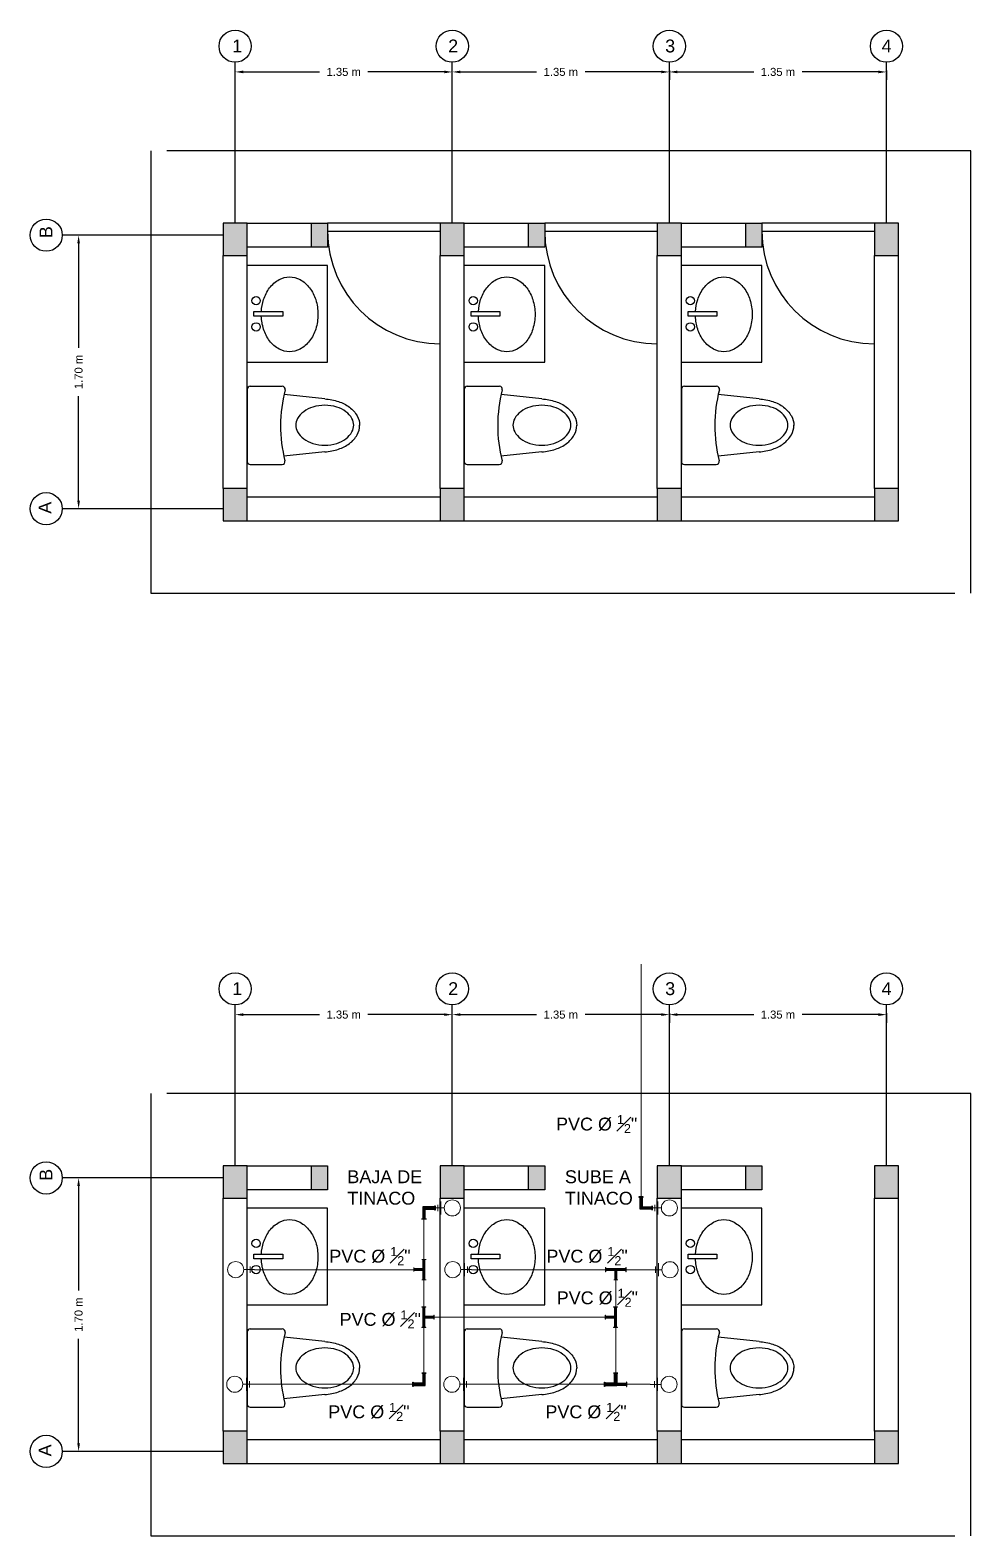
# Model space of a CAD drawing. Header units: metres. Extents: x 258817 to 259192, y 1878716 to 1878911.
# Drawn here: x 259169.05 to 259174.9, y 1878745.74 to 1878755.1 of the extents above; entities that cross this region are included whole.
import ezdxf

# ---------------------------------------------------------------- set-up
doc = ezdxf.new("R2010")
doc.units = ezdxf.units.M
doc.header["$MEASUREMENT"] = 0
doc.linetypes.add('DASHED2', pattern=[0.375, 0.25, -0.125])
doc.linetypes.add('PHANTOM2', pattern=[1.25, 0.625, -0.125, 0.125, -0.125, 0.125, -0.125])
doc.layers.add('0.1', color=1, linetype='Continuous', lineweight=9)
doc.layers.add('0.2', color=2, linetype='Continuous', lineweight=20)
doc.layers.add('RED DE TUBERIA', color=1, linetype='Continuous')
doc.layers.add('Vistas', color=7, linetype='Continuous')
doc.styles.get("Standard").update_dxf_attribs({"font": 'arial.ttf'})
doc.dimstyles.new('1 a 25', dxfattribs={"dimtxt": 0.05, "dimasz": 0.05, "dimexe": 0.05, "dimexo": 0.05, "dimgap": 0.05, "dimtad": 0, "dimzin": 0, "dimdsep": 46, "dimtxsty": 'Standard', "dimcen": 0.09, "dimadec": 0, "dimazin": 0, "dimtfac": 1, "dimtofl": 0, "dimtmove": 0, "dimatfit": 3, "dimfxl": 1, "dimtolj": 1, "dimtzin": 0, "dimarcsym": 0})

# ---------------------------------------------------------------- blocks, each defined once
blk = doc.blocks.new('WC')
for p, q in [((-0.4824, 0.1645), (-0.228, 0.1921)), ((-0.0185, 0.2433), (-0.2168, 0.2433)), ((0, -0.2248), (0, 0.2248)), ((-0.4824, -0.1645), (-0.2289, -0.192)), ((-0.0185, -0.2433), (-0.2179, -0.2433))]:
    blk.add_line(p, q)
for points in [[(-0.4824, 0.1645, 0.074257), (-0.5679, 0.1477, 0.085366), (-0.6357, 0.1133, 0.106188), (-0.6838, 0.0584, 0.127728), (-0.6991, -0.0007, 0.126597)], [(-0.4824, -0.1645, -0.074257), (-0.5679, -0.1477, -0.085366), (-0.6357, -0.1133, -0.106188), (-0.6838, -0.0584, -0.127728), (-0.6991, 0.0007, -0.126597)]]:
    blk.add_lwpolyline(points, format="xyb")
blk.add_lwpolyline([(-0.6622, -0.0007, 0.127728), (-0.6516, -0.0418, 0.106188), (-0.6136, -0.085, 0.085366), (-0.557, -0.1137, 0.074848), (-0.4824, -0.125, 0.074848), (-0.4077, -0.1137, 0.085366), (-0.3512, -0.085, 0.106188), (-0.3132, -0.0418, 0.127728), (-0.3026, -0.0007, 0.127728), (-0.3132, 0.0404, 0.106188), (-0.3512, 0.0837, 0.085366), (-0.4077, 0.1124, 0.074848), (-0.4824, 0.1236, 0.074848), (-0.557, 0.1124, 0.085366), (-0.6136, 0.0837, 0.106188), (-0.6516, 0.0404, 0.127728)], format="xyb", close=True)
for centre, radius, start, end in [((-1.0957, 0.0022), 0.8882, 345.49895, 14.21617), ((-0.2168, 0.2248), 0.0185, 90, 194.21617), ((-0.0185, 0.2248), 0.0185, 0, 90), ((-0.2179, -0.2248), 0.0185, 165.49895, 270), ((-0.0185, -0.2248), 0.0185, 270, 360)]:
    blk.add_arc(centre, radius, start, end)
blk = doc.blocks.new('*D278')
at = {"color": 0, "lineweight": -2, "transparency": 16777216}
for p, q in [((259170.3789, 1878748.9772), (259170.8532, 1878748.9772)), ((259171.6289, 1878748.9772), (259171.1546, 1878748.9772))]:
    blk.add_line(p, q, dxfattribs=at)
at = {"color": 0, "transparency": 16777216}
for points in [[(259170.3789, 1878748.9855), (259170.3789, 1878748.9689), (259170.3289, 1878748.9772)], [(259171.6289, 1878748.9855), (259171.6289, 1878748.9689), (259171.6789, 1878748.9772)]]:
    blk.add_solid(points, dxfattribs=at)
at = {"layer": 'Defpoints', "color": 0, "transparency": 16777216}
for p in [(259170.3289, 1878748.9772), (259171.6789, 1878748.9772), (259171.6789, 1878748.9772)]:
    blk.add_point(p, dxfattribs=at)
at = {"color": 0, "transparency": 16777216, "insert": (259171.0039, 1878748.9772), "char_height": 0.05, "attachment_point": 5}
blk.add_mtext('\\A1;1.35 m', dxfattribs=at)
blk = doc.blocks.new('*D279')
at = {"color": 0, "lineweight": -2, "transparency": 16777216}
for p, q in [((259171.7289, 1878748.9772), (259172.2032, 1878748.9772)), ((259172.9789, 1878748.9772), (259172.5046, 1878748.9772)), ((259173.0289, 1878748.9872), (259173.0289, 1878748.9272))]:
    blk.add_line(p, q, dxfattribs=at)
at = {"color": 0, "transparency": 16777216}
for points in [[(259171.7289, 1878748.9855), (259171.7289, 1878748.9689), (259171.6789, 1878748.9772)], [(259172.9789, 1878748.9855), (259172.9789, 1878748.9689), (259173.0289, 1878748.9772)]]:
    blk.add_solid(points, dxfattribs=at)
at = {"layer": 'Defpoints', "color": 0, "transparency": 16777216}
for p in [(259173.0289, 1878749.0372), (259171.6789, 1878748.9772), (259173.0289, 1878748.9772)]:
    blk.add_point(p, dxfattribs=at)
at = {"color": 0, "transparency": 16777216, "insert": (259172.3539, 1878748.9772), "char_height": 0.05, "attachment_point": 5}
blk.add_mtext('\\A1;1.35 m', dxfattribs=at)
blk = doc.blocks.new('*D280')
at = {"color": 0, "lineweight": -2, "transparency": 16777216}
for p, q in [((259173.0289, 1878748.9872), (259173.0289, 1878748.9272)), ((259173.0789, 1878748.9772), (259173.5532, 1878748.9772)), ((259174.3289, 1878748.9772), (259173.8546, 1878748.9772)), ((259174.3789, 1878748.9872), (259174.3789, 1878748.9272))]:
    blk.add_line(p, q, dxfattribs=at)
at = {"color": 0, "transparency": 16777216}
for points in [[(259173.0789, 1878748.9855), (259173.0789, 1878748.9689), (259173.0289, 1878748.9772)], [(259174.3289, 1878748.9855), (259174.3289, 1878748.9689), (259174.3789, 1878748.9772)]]:
    blk.add_solid(points, dxfattribs=at)
at = {"layer": 'Defpoints', "color": 0, "transparency": 16777216}
for p in [(259173.0289, 1878749.0372), (259174.3789, 1878749.0372), (259174.3789, 1878748.9772)]:
    blk.add_point(p, dxfattribs=at)
at = {"color": 0, "transparency": 16777216, "insert": (259173.7039, 1878748.9772), "char_height": 0.05, "attachment_point": 5}
blk.add_mtext('\\A1;1.35 m', dxfattribs=at)
blk = doc.blocks.new('*D232')
at = {"color": 0, "lineweight": -2, "transparency": 16777216}
for p, q in [((259169.3555, 1878747.9122), (259169.3555, 1878747.2629)), ((259169.3555, 1878746.3122), (259169.3555, 1878746.9615))]:
    blk.add_line(p, q, dxfattribs=at)
at = {"color": 0, "transparency": 16777216}
for points in [[(259169.3472, 1878747.9122), (259169.3639, 1878747.9122), (259169.3555, 1878747.9622)], [(259169.3472, 1878746.3122), (259169.3639, 1878746.3122), (259169.3555, 1878746.2622)]]:
    blk.add_solid(points, dxfattribs=at)
at = {"layer": 'Defpoints', "color": 0, "transparency": 16777216}
for p in [(259169.3555, 1878747.9622), (259169.3555, 1878747.9622), (259169.3555, 1878746.2622)]:
    blk.add_point(p, dxfattribs=at)
at = {"color": 0, "transparency": 16777216, "insert": (259169.3555, 1878747.1122), "char_height": 0.05, "attachment_point": 5, "rotation": 90}
blk.add_mtext('\\A1;1.70 m', dxfattribs=at)
blk = doc.blocks.new('1CODOAGUA')
for p, q in [((2767.911, 1599.784), (2768.024, 1599.784)), ((2767.939, 1599.758), (2767.996, 1599.758)), ((2767.968, 1599.814), (2767.968, 1599.721))]:
    blk.add_line(p, q)
blk.add_circle((2767.968, 1599.884), 0.0696)
blk = doc.blocks.new('1tee')
h = blk.add_hatch(color=256)
h.dxf.hatch_style = 1
h.paths.add_polyline_path([(2766.749, 1598.114), (2766.749, 1598.389), (2766.724, 1598.389), (2766.724, 1598.139), (2766.474, 1598.139), (2766.474, 1598.114)])
h.paths.add_polyline_path([(2766.724, 1598.139), (2766.724, 1598.389), (2766.699, 1598.389), (2766.699, 1598.164), (2766.474, 1598.164), (2766.474, 1598.139)], flags=17)
h.paths.add_polyline_path([(2766.774, 1598.389), (2766.774, 1598.394), (2766.724, 1598.394), (2766.724, 1598.389)])
h.paths.add_polyline_path([(2766.724, 1598.389), (2766.724, 1598.394), (2766.674, 1598.394), (2766.674, 1598.389)])
h.paths.add_polyline_path([(2766.474, 1598.139), (2766.474, 1598.189), (2766.469, 1598.189), (2766.469, 1598.139)])
h.paths.add_polyline_path([(2766.474, 1598.089), (2766.474, 1598.139), (2766.469, 1598.139), (2766.469, 1598.089)])
h = blk.add_hatch(color=256)
h.dxf.hatch_style = 1
h.paths.add_polyline_path([(2766.699, 1598.114), (2766.699, 1598.389), (2766.724, 1598.389), (2766.724, 1598.139), (2766.974, 1598.139), (2766.974, 1598.114)])
h.paths.add_polyline_path([(2766.724, 1598.139), (2766.724, 1598.389), (2766.749, 1598.389), (2766.749, 1598.164), (2766.974, 1598.164), (2766.974, 1598.139)], flags=17)
h.paths.add_polyline_path([(2766.674, 1598.389), (2766.674, 1598.394), (2766.724, 1598.394), (2766.724, 1598.389)])
h.paths.add_polyline_path([(2766.724, 1598.389), (2766.724, 1598.394), (2766.774, 1598.394), (2766.774, 1598.389)])
h.paths.add_polyline_path([(2766.974, 1598.139), (2766.974, 1598.189), (2766.979, 1598.189), (2766.979, 1598.139)])
h.paths.add_polyline_path([(2766.974, 1598.089), (2766.974, 1598.139), (2766.979, 1598.139), (2766.979, 1598.089)])
for points in [[(2766.749, 1598.389), (2766.699, 1598.389), (2766.699, 1598.164), (2766.474, 1598.164), (2766.474, 1598.114), (2766.749, 1598.114)], [(2766.774, 1598.394), (2766.724, 1598.394), (2766.674, 1598.394), (2766.674, 1598.389), (2766.774, 1598.389)], [(2766.699, 1598.389), (2766.749, 1598.389), (2766.749, 1598.164), (2766.974, 1598.164), (2766.974, 1598.114), (2766.699, 1598.114)], [(2766.474, 1598.189), (2766.474, 1598.139), (2766.474, 1598.089), (2766.469, 1598.089), (2766.469, 1598.189)], [(2766.974, 1598.189), (2766.974, 1598.139), (2766.974, 1598.089), (2766.979, 1598.089), (2766.979, 1598.189)]]:
    blk.add_lwpolyline(points, close=True)
blk = doc.blocks.new('CODO 90 GRADOS')
h = blk.add_hatch(color=256)
h.dxf.hatch_style = 1
h.paths.add_polyline_path([(-52864.7086, 28728.8011), (-52864.7636, 28728.8011), (-52864.7636, 28728.7961), (-52864.7136, 28728.7961), (-52864.7136, 28728.7461), (-52864.7086, 28728.7461)])
h.paths.add_polyline_path([(-52864.7136, 28728.7961), (-52864.7636, 28728.7961), (-52864.7636, 28728.7911), (-52864.7186, 28728.7911), (-52864.7186, 28728.7461), (-52864.7136, 28728.7461)], flags=17)
h.paths.add_polyline_path([(-52864.7636, 28728.8061), (-52864.7646, 28728.8061), (-52864.7646, 28728.7961), (-52864.7636, 28728.7961)])
h.paths.add_polyline_path([(-52864.7636, 28728.7961), (-52864.7646, 28728.7961), (-52864.7646, 28728.7861), (-52864.7636, 28728.7861)])
h.paths.add_polyline_path([(-52864.7136, 28728.7461), (-52864.7236, 28728.7461), (-52864.7236, 28728.7451), (-52864.7136, 28728.7451)])
h.paths.add_polyline_path([(-52864.7036, 28728.7461), (-52864.7136, 28728.7461), (-52864.7136, 28728.7451), (-52864.7036, 28728.7451)])
for points in [[(-52864.7646, 28728.7861), (-52864.7646, 28728.7961), (-52864.7646, 28728.8061), (-52864.7636, 28728.8061), (-52864.7636, 28728.7861)], [(-52864.7636, 28728.8011), (-52864.7636, 28728.7911), (-52864.7186, 28728.7911), (-52864.7186, 28728.7461), (-52864.7086, 28728.7461), (-52864.7086, 28728.8011)], [(-52864.7236, 28728.7461), (-52864.7136, 28728.7461), (-52864.7036, 28728.7461), (-52864.7036, 28728.7451), (-52864.7236, 28728.7451)]]:
    blk.add_lwpolyline(points, close=True)
blk = doc.blocks.new('*D722')
at = {"color": 0, "lineweight": -2, "transparency": 16777216}
for p, q in [((259170.3789, 1878754.8367), (259170.8532, 1878754.8367)), ((259171.6289, 1878754.8367), (259171.1546, 1878754.8367))]:
    blk.add_line(p, q, dxfattribs=at)
at = {"color": 0, "transparency": 16777216}
for points in [[(259170.3789, 1878754.845), (259170.3789, 1878754.8284), (259170.3289, 1878754.8367)], [(259171.6289, 1878754.845), (259171.6289, 1878754.8284), (259171.6789, 1878754.8367)]]:
    blk.add_solid(points, dxfattribs=at)
at = {"layer": 'Defpoints', "color": 0, "transparency": 16777216}
for p in [(259170.3289, 1878754.8367), (259171.6789, 1878754.8367), (259171.6789, 1878754.8367)]:
    blk.add_point(p, dxfattribs=at)
at = {"color": 0, "transparency": 16777216, "insert": (259171.0039, 1878754.8367), "char_height": 0.05, "attachment_point": 5}
blk.add_mtext('\\A1;1.35 m', dxfattribs=at)
blk = doc.blocks.new('*D723')
at = {"color": 0, "lineweight": -2, "transparency": 16777216}
for p, q in [((259171.7289, 1878754.8367), (259172.2032, 1878754.8367)), ((259172.9789, 1878754.8367), (259172.5046, 1878754.8367)), ((259173.0289, 1878754.8467), (259173.0289, 1878754.7867))]:
    blk.add_line(p, q, dxfattribs=at)
at = {"color": 0, "transparency": 16777216}
for points in [[(259171.7289, 1878754.845), (259171.7289, 1878754.8284), (259171.6789, 1878754.8367)], [(259172.9789, 1878754.845), (259172.9789, 1878754.8284), (259173.0289, 1878754.8367)]]:
    blk.add_solid(points, dxfattribs=at)
at = {"layer": 'Defpoints', "color": 0, "transparency": 16777216}
for p in [(259171.6789, 1878754.8367), (259173.0289, 1878754.8967), (259173.0289, 1878754.8367)]:
    blk.add_point(p, dxfattribs=at)
at = {"color": 0, "transparency": 16777216, "insert": (259172.3539, 1878754.8367), "char_height": 0.05, "attachment_point": 5}
blk.add_mtext('\\A1;1.35 m', dxfattribs=at)
blk = doc.blocks.new('*D724')
at = {"color": 0, "lineweight": -2, "transparency": 16777216}
for p, q in [((259173.0289, 1878754.8467), (259173.0289, 1878754.7867)), ((259173.0789, 1878754.8367), (259173.5532, 1878754.8367)), ((259174.3289, 1878754.8367), (259173.8546, 1878754.8367)), ((259174.3789, 1878754.8467), (259174.3789, 1878754.7867))]:
    blk.add_line(p, q, dxfattribs=at)
at = {"color": 0, "transparency": 16777216}
for points in [[(259173.0789, 1878754.845), (259173.0789, 1878754.8284), (259173.0289, 1878754.8367)], [(259174.3289, 1878754.845), (259174.3289, 1878754.8284), (259174.3789, 1878754.8367)]]:
    blk.add_solid(points, dxfattribs=at)
at = {"layer": 'Defpoints', "color": 0, "transparency": 16777216}
for p in [(259173.0289, 1878754.8967), (259174.3789, 1878754.8967), (259174.3789, 1878754.8367)]:
    blk.add_point(p, dxfattribs=at)
at = {"color": 0, "transparency": 16777216, "insert": (259173.7039, 1878754.8367), "char_height": 0.05, "attachment_point": 5}
blk.add_mtext('\\A1;1.35 m', dxfattribs=at)
blk = doc.blocks.new('*D721')
at = {"color": 0, "lineweight": -2, "transparency": 16777216}
for p, q in [((259169.3555, 1878753.7717), (259169.3555, 1878753.1224)), ((259169.3555, 1878752.1717), (259169.3555, 1878752.821))]:
    blk.add_line(p, q, dxfattribs=at)
at = {"color": 0, "transparency": 16777216}
for points in [[(259169.3472, 1878753.7717), (259169.3639, 1878753.7717), (259169.3555, 1878753.8217)], [(259169.3472, 1878752.1717), (259169.3639, 1878752.1717), (259169.3555, 1878752.1217)]]:
    blk.add_solid(points, dxfattribs=at)
at = {"layer": 'Defpoints', "color": 0, "transparency": 16777216}
for p in [(259169.3555, 1878753.8217), (259169.3555, 1878753.8217), (259169.3555, 1878752.1217)]:
    blk.add_point(p, dxfattribs=at)
at = {"color": 0, "transparency": 16777216, "insert": (259169.3555, 1878752.9717), "char_height": 0.05, "attachment_point": 5, "rotation": 90}
blk.add_mtext('\\A1;1.70 m', dxfattribs=at)

msp = doc.modelspace()

# ---------------------------------------------------------------- hatches: boundary and pattern name
h = msp.add_hatch(color=256)
h.dxf.hatch_style = 1
h.paths.add_polyline_path([(259171.75389, 1878753.89669), (259171.60389, 1878753.89669), (259171.60389, 1878753.69669), (259171.75389, 1878753.69669)])
h.paths.add_polyline_path([(259173.60389, 1878753.89669), (259173.50389, 1878753.89669), (259173.50389, 1878753.74669), (259173.60389, 1878753.74669)])
h.paths.add_polyline_path([(259174.45389, 1878753.89669), (259174.30389, 1878753.89669), (259174.30389, 1878753.69669), (259174.45389, 1878753.69669)])
h.paths.add_polyline_path([(259170.40389, 1878753.89669), (259170.25389, 1878753.89669), (259170.25389, 1878753.69669), (259170.40389, 1878753.69669)])
h.paths.add_polyline_path([(259170.90389, 1878753.89669), (259170.80389, 1878753.89669), (259170.80389, 1878753.74669), (259170.90389, 1878753.74669)])
h.paths.add_polyline_path([(259170.40389, 1878752.24669), (259170.25389, 1878752.24669), (259170.25389, 1878752.04669), (259170.40389, 1878752.04669)])
h.paths.add_polyline_path([(259171.75389, 1878752.24669), (259171.60389, 1878752.24669), (259171.60389, 1878752.04669), (259171.75389, 1878752.04669)])
h.paths.add_polyline_path([(259172.25389, 1878753.89669), (259172.15389, 1878753.89669), (259172.15389, 1878753.74669), (259172.25389, 1878753.74669)])
h.paths.add_polyline_path([(259173.10389, 1878752.24669), (259172.95389, 1878752.24669), (259172.95389, 1878752.04669), (259173.10389, 1878752.04669)])
h.paths.add_polyline_path([(259173.10389, 1878753.89669), (259172.95389, 1878753.89669), (259172.95389, 1878753.69669), (259173.10389, 1878753.69669)])
h.paths.add_polyline_path([(259174.45389, 1878752.24669), (259174.30389, 1878752.24669), (259174.30389, 1878752.04669), (259174.45389, 1878752.04669)])
h = msp.add_hatch(color=256)
h.dxf.hatch_style = 1
h.paths.add_polyline_path([(259171.75389, 1878748.03719), (259171.60389, 1878748.03719), (259171.60389, 1878747.83719), (259171.75389, 1878747.83719)])
h.paths.add_polyline_path([(259173.60389, 1878748.03719), (259173.50389, 1878748.03719), (259173.50389, 1878747.88719), (259173.60389, 1878747.88719)])
h.paths.add_polyline_path([(259174.45389, 1878748.03719), (259174.30389, 1878748.03719), (259174.30389, 1878747.83719), (259174.45389, 1878747.83719)])
h.paths.add_polyline_path([(259170.40389, 1878748.03719), (259170.25389, 1878748.03719), (259170.25389, 1878747.83719), (259170.40389, 1878747.83719)])
h.paths.add_polyline_path([(259170.90389, 1878748.03719), (259170.80389, 1878748.03719), (259170.80389, 1878747.88719), (259170.90389, 1878747.88719)])
h.paths.add_polyline_path([(259170.40389, 1878746.38719), (259170.25389, 1878746.38719), (259170.25389, 1878746.18719), (259170.40389, 1878746.18719)])
h.paths.add_polyline_path([(259171.75389, 1878746.38719), (259171.60389, 1878746.38719), (259171.60389, 1878746.18719), (259171.75389, 1878746.18719)])
h.paths.add_polyline_path([(259172.25389, 1878748.03719), (259172.15389, 1878748.03719), (259172.15389, 1878747.88719), (259172.25389, 1878747.88719)])
h.paths.add_polyline_path([(259173.10389, 1878746.38719), (259172.95389, 1878746.38719), (259172.95389, 1878746.18719), (259173.10389, 1878746.18719)])
h.paths.add_polyline_path([(259173.10389, 1878748.03719), (259172.95389, 1878748.03719), (259172.95389, 1878747.83719), (259173.10389, 1878747.83719)])
h.paths.add_polyline_path([(259174.45389, 1878746.38719), (259174.30389, 1878746.38719), (259174.30389, 1878746.18719), (259174.45389, 1878746.18719)])

# ---------------------------------------------------------------- linework, layer by layer
at = {"linetype": 'PHANTOM2', "ltscale": 5}
for p, q in [((259170.32889, 1878753.89669), (259170.32889, 1878754.89669)), ((259171.67889, 1878753.89669), (259171.67889, 1878754.89669)), ((259173.02889, 1878753.89669), (259173.02889, 1878754.89669)), ((259174.37889, 1878753.89669), (259174.37889, 1878754.89669)), ((259170.25389, 1878753.82169), (259169.25389, 1878753.82169)), ((259170.25389, 1878752.12169), (259169.25389, 1878752.12169)), ((259170.32889, 1878748.03719), (259170.32889, 1878749.03719)), ((259171.67889, 1878748.03719), (259171.67889, 1878749.03719)), ((259173.02889, 1878748.03719), (259173.02889, 1878749.03719)), ((259174.37889, 1878748.03719), (259174.37889, 1878749.03719)), ((259170.25389, 1878747.96219), (259169.25389, 1878747.96219)), ((259170.25389, 1878746.26219), (259169.25389, 1878746.26219))]:
    msp.add_line(p, q, dxfattribs=at)
for p, q in [((259170.40389, 1878753.89669), (259170.80389, 1878753.89669)), ((259171.75389, 1878753.89669), (259172.15389, 1878753.89669)), ((259173.10389, 1878753.89669), (259173.50389, 1878753.89669)), ((259170.80389, 1878753.74669), (259170.40389, 1878753.74669)), ((259172.15389, 1878753.74669), (259171.75389, 1878753.74669)), ((259173.50389, 1878753.74669), (259173.10389, 1878753.74669)), ((259170.25389, 1878752.24669), (259170.25389, 1878753.69669)), ((259170.40389, 1878752.24669), (259170.40389, 1878753.69669)), ((259170.90389, 1878753.6333), (259170.40389, 1878753.6333)), ((259170.90389, 1878753.0333), (259170.90389, 1878753.6333)), ((259171.60389, 1878752.24669), (259171.60389, 1878753.69669)), ((259171.75389, 1878752.24669), (259171.75389, 1878753.69669)), ((259172.25389, 1878753.6333), (259171.75389, 1878753.6333)), ((259172.25389, 1878753.0333), (259172.25389, 1878753.6333)), ((259172.95389, 1878752.24669), (259172.95389, 1878753.69669)), ((259173.10389, 1878752.24669), (259173.10389, 1878753.69669)), ((259173.60389, 1878753.6333), (259173.10389, 1878753.6333)), ((259173.60389, 1878753.0333), (259173.60389, 1878753.6333)), ((259174.30389, 1878752.24669), (259174.30389, 1878753.69669)), ((259174.45389, 1878752.24669), (259174.45389, 1878753.69669)), ((259170.44583, 1878753.31894), (259170.44583, 1878753.34765)), ((259170.44583, 1878753.34765), (259170.62457, 1878753.34765)), ((259170.62457, 1878753.34765), (259170.62457, 1878753.31894)), ((259171.79583, 1878753.34765), (259171.97457, 1878753.34765)), ((259171.79583, 1878753.31894), (259171.79583, 1878753.34765)), ((259171.97457, 1878753.34765), (259171.97457, 1878753.31894)), ((259173.14583, 1878753.34765), (259173.32457, 1878753.34765)), ((259173.14583, 1878753.31894), (259173.14583, 1878753.34765)), ((259173.32457, 1878753.34765), (259173.32457, 1878753.31894)), ((259170.62457, 1878753.31894), (259170.44583, 1878753.31894)), ((259171.97457, 1878753.31894), (259171.79583, 1878753.31894)), ((259173.32457, 1878753.31894), (259173.14583, 1878753.31894)), ((259170.40389, 1878753.0333), (259170.90389, 1878753.0333)), ((259171.75389, 1878753.0333), (259172.25389, 1878753.0333)), ((259173.10389, 1878753.0333), (259173.60389, 1878753.0333)), ((259170.40389, 1878752.19669), (259171.60389, 1878752.19669)), ((259171.75389, 1878752.19669), (259172.95389, 1878752.19669)), ((259173.10389, 1878752.19669), (259174.30389, 1878752.19669)), ((259170.40389, 1878752.04669), (259171.60389, 1878752.04669)), ((259171.75389, 1878752.04669), (259172.95389, 1878752.04669)), ((259173.10389, 1878752.04669), (259174.30389, 1878752.04669)), ((259170.40389, 1878748.03719), (259170.80389, 1878748.03719)), ((259171.75389, 1878748.03719), (259172.15389, 1878748.03719)), ((259173.10389, 1878748.03719), (259173.50389, 1878748.03719)), ((259170.25389, 1878746.38719), (259170.25389, 1878747.83719)), ((259170.80389, 1878747.88719), (259170.40389, 1878747.88719)), ((259170.40389, 1878746.38719), (259170.40389, 1878747.83719)), ((259171.60389, 1878746.38719), (259171.60389, 1878747.83719)), ((259172.15389, 1878747.88719), (259171.75389, 1878747.88719)), ((259171.75389, 1878746.38719), (259171.75389, 1878747.83719)), ((259172.95389, 1878746.38719), (259172.95389, 1878747.83719)), ((259173.50389, 1878747.88719), (259173.10389, 1878747.88719)), ((259173.10389, 1878746.38719), (259173.10389, 1878747.83719)), ((259174.30389, 1878746.38719), (259174.30389, 1878747.83719)), ((259174.45389, 1878746.38719), (259174.45389, 1878747.83719)), ((259170.90389, 1878747.7738), (259170.40389, 1878747.7738)), ((259170.90389, 1878747.1738), (259170.90389, 1878747.7738)), ((259172.25389, 1878747.7738), (259171.75389, 1878747.7738)), ((259172.25389, 1878747.1738), (259172.25389, 1878747.7738)), ((259173.60389, 1878747.7738), (259173.10389, 1878747.7738)), ((259173.60389, 1878747.1738), (259173.60389, 1878747.7738)), ((259170.44583, 1878747.45944), (259170.44583, 1878747.48815)), ((259170.44583, 1878747.48815), (259170.62457, 1878747.48815)), ((259170.62457, 1878747.45944), (259170.44583, 1878747.45944)), ((259170.62457, 1878747.48815), (259170.62457, 1878747.45944)), ((259171.79583, 1878747.48815), (259171.97457, 1878747.48815)), ((259171.79583, 1878747.45944), (259171.79583, 1878747.48815)), ((259171.97457, 1878747.45944), (259171.79583, 1878747.45944)), ((259171.97457, 1878747.48815), (259171.97457, 1878747.45944)), ((259173.14583, 1878747.48815), (259173.32457, 1878747.48815)), ((259173.14583, 1878747.45944), (259173.14583, 1878747.48815)), ((259173.32457, 1878747.45944), (259173.14583, 1878747.45944)), ((259173.32457, 1878747.48815), (259173.32457, 1878747.45944)), ((259170.40389, 1878747.1738), (259170.90389, 1878747.1738)), ((259171.75389, 1878747.1738), (259172.25389, 1878747.1738)), ((259173.10389, 1878747.1738), (259173.60389, 1878747.1738)), ((259170.40389, 1878746.33719), (259171.60389, 1878746.33719)), ((259171.75389, 1878746.33719), (259172.95389, 1878746.33719)), ((259173.10389, 1878746.33719), (259174.30389, 1878746.33719)), ((259170.40389, 1878746.18719), (259171.60389, 1878746.18719)), ((259171.75389, 1878746.18719), (259172.95389, 1878746.18719)), ((259173.10389, 1878746.18719), (259174.30389, 1878746.18719))]:
    msp.add_line(p, q)
for points in [[(259170.40389, 1878753.89669), (259170.25389, 1878753.89669), (259170.25389, 1878753.69669), (259170.40389, 1878753.69669)], [(259170.80389, 1878753.89669), (259170.90389, 1878753.89669), (259170.90389, 1878753.74669), (259170.80389, 1878753.74669)], [(259171.75389, 1878753.89669), (259171.60389, 1878753.89669), (259171.60389, 1878753.69669), (259171.75389, 1878753.69669)], [(259172.15389, 1878753.89669), (259172.25389, 1878753.89669), (259172.25389, 1878753.74669), (259172.15389, 1878753.74669)], [(259173.10389, 1878753.89669), (259172.95389, 1878753.89669), (259172.95389, 1878753.69669), (259173.10389, 1878753.69669)], [(259173.50389, 1878753.89669), (259173.60389, 1878753.89669), (259173.60389, 1878753.74669), (259173.50389, 1878753.74669)], [(259174.45389, 1878753.89669), (259174.30389, 1878753.89669), (259174.30389, 1878753.69669), (259174.45389, 1878753.69669)], [(259170.40389, 1878752.24669), (259170.25389, 1878752.24669), (259170.25389, 1878752.04669), (259170.40389, 1878752.04669)], [(259171.75389, 1878752.24669), (259171.60389, 1878752.24669), (259171.60389, 1878752.04669), (259171.75389, 1878752.04669)], [(259173.10389, 1878752.24669), (259172.95389, 1878752.24669), (259172.95389, 1878752.04669), (259173.10389, 1878752.04669)], [(259174.45389, 1878752.24669), (259174.30389, 1878752.24669), (259174.30389, 1878752.04669), (259174.45389, 1878752.04669)], [(259170.40389, 1878748.03719), (259170.25389, 1878748.03719), (259170.25389, 1878747.83719), (259170.40389, 1878747.83719)], [(259170.80389, 1878748.03719), (259170.90389, 1878748.03719), (259170.90389, 1878747.88719), (259170.80389, 1878747.88719)], [(259171.75389, 1878748.03719), (259171.60389, 1878748.03719), (259171.60389, 1878747.83719), (259171.75389, 1878747.83719)], [(259172.15389, 1878748.03719), (259172.25389, 1878748.03719), (259172.25389, 1878747.88719), (259172.15389, 1878747.88719)], [(259173.10389, 1878748.03719), (259172.95389, 1878748.03719), (259172.95389, 1878747.83719), (259173.10389, 1878747.83719)], [(259173.50389, 1878748.03719), (259173.60389, 1878748.03719), (259173.60389, 1878747.88719), (259173.50389, 1878747.88719)], [(259174.45389, 1878748.03719), (259174.30389, 1878748.03719), (259174.30389, 1878747.83719), (259174.45389, 1878747.83719)], [(259170.40389, 1878746.38719), (259170.25389, 1878746.38719), (259170.25389, 1878746.18719), (259170.40389, 1878746.18719)], [(259171.75389, 1878746.38719), (259171.60389, 1878746.38719), (259171.60389, 1878746.18719), (259171.75389, 1878746.18719)], [(259173.10389, 1878746.38719), (259172.95389, 1878746.38719), (259172.95389, 1878746.18719), (259173.10389, 1878746.18719)], [(259174.45389, 1878746.38719), (259174.30389, 1878746.38719), (259174.30389, 1878746.18719), (259174.45389, 1878746.18719)]]:
    msp.add_lwpolyline(points, close=True)
for points in [[(259170.49197, 1878753.34752, -0.0616213), (259170.50549, 1878753.42139, -0.0862888), (259170.54305, 1878753.49419, -0.1059182), (259170.60286, 1878753.54574, -0.1257246), (259170.66761, 1878753.56228, -0.1257246), (259170.73235, 1878753.54574, -0.1059182), (259170.79216, 1878753.49419, -0.0862888), (259170.82972, 1878753.42139, -0.0761772), (259170.84375, 1878753.32981, -0.0761772), (259170.82972, 1878753.23824, -0.0862888), (259170.79216, 1878753.16543, -0.1059182), (259170.73235, 1878753.11388, -0.1257246), (259170.66761, 1878753.09734, -0.1257246), (259170.60286, 1878753.11388, -0.1059182), (259170.54305, 1878753.16543, -0.0862888), (259170.50549, 1878753.23824, -0.0671264), (259170.49166, 1878753.3188, -0.0761772)], [(259171.84197, 1878753.34752, -0.0616213), (259171.85549, 1878753.42139, -0.0862888), (259171.89305, 1878753.49419, -0.1059182), (259171.95286, 1878753.54574, -0.1257246), (259172.01761, 1878753.56228, -0.1257246), (259172.08235, 1878753.54574, -0.1059182), (259172.14216, 1878753.49419, -0.0862888), (259172.17972, 1878753.42139, -0.0761772), (259172.19375, 1878753.32981, -0.0761772), (259172.17972, 1878753.23824, -0.0862888), (259172.14216, 1878753.16543, -0.1059182), (259172.08235, 1878753.11388, -0.1257246), (259172.01761, 1878753.09734, -0.1257246), (259171.95286, 1878753.11388, -0.1059182), (259171.89305, 1878753.16543, -0.0862888), (259171.85549, 1878753.23824, -0.0671264), (259171.84166, 1878753.3188, -0.0761772)], [(259173.19197, 1878753.34752, -0.0616213), (259173.20549, 1878753.42139, -0.0862888), (259173.24305, 1878753.49419, -0.1059182), (259173.30286, 1878753.54574, -0.1257246), (259173.36761, 1878753.56228, -0.1257246), (259173.43235, 1878753.54574, -0.1059182), (259173.49216, 1878753.49419, -0.0862888), (259173.52972, 1878753.42139, -0.0761772), (259173.54375, 1878753.32981, -0.0761772), (259173.52972, 1878753.23824, -0.0862888), (259173.49216, 1878753.16543, -0.1059182), (259173.43235, 1878753.11388, -0.1257246), (259173.36761, 1878753.09734, -0.1257246), (259173.30286, 1878753.11388, -0.1059182), (259173.24305, 1878753.16543, -0.0862888), (259173.20549, 1878753.23824, -0.0671264), (259173.19166, 1878753.3188, -0.0761772)], [(259170.49197, 1878747.48802, -0.0616213), (259170.50549, 1878747.56189, -0.0862888), (259170.54305, 1878747.63469, -0.1059182), (259170.60286, 1878747.68624, -0.1257246), (259170.66761, 1878747.70278, -0.1257246), (259170.73235, 1878747.68624, -0.1059182), (259170.79216, 1878747.63469, -0.0862888), (259170.82972, 1878747.56189, -0.0761772), (259170.84375, 1878747.47031, -0.0761772), (259170.82972, 1878747.37874, -0.0862888), (259170.79216, 1878747.30593, -0.1059182), (259170.73235, 1878747.25438, -0.1257246), (259170.66761, 1878747.23784, -0.1257246), (259170.60286, 1878747.25438, -0.1059182), (259170.54305, 1878747.30593, -0.0862888), (259170.50549, 1878747.37874, -0.0671264), (259170.49166, 1878747.4593, -0.0761772)], [(259171.84197, 1878747.48802, -0.0616213), (259171.85549, 1878747.56189, -0.0862888), (259171.89305, 1878747.63469, -0.1059182), (259171.95286, 1878747.68624, -0.1257246), (259172.01761, 1878747.70278, -0.1257246), (259172.08235, 1878747.68624, -0.1059182), (259172.14216, 1878747.63469, -0.0862888), (259172.17972, 1878747.56189, -0.0761772), (259172.19375, 1878747.47031, -0.0761772), (259172.17972, 1878747.37874, -0.0862888), (259172.14216, 1878747.30593, -0.1059182), (259172.08235, 1878747.25438, -0.1257246), (259172.01761, 1878747.23784, -0.1257246), (259171.95286, 1878747.25438, -0.1059182), (259171.89305, 1878747.30593, -0.0862888), (259171.85549, 1878747.37874, -0.0671264), (259171.84166, 1878747.4593, -0.0761772)], [(259173.19197, 1878747.48802, -0.0616213), (259173.20549, 1878747.56189, -0.0862888), (259173.24305, 1878747.63469, -0.1059182), (259173.30286, 1878747.68624, -0.1257246), (259173.36761, 1878747.70278, -0.1257246), (259173.43235, 1878747.68624, -0.1059182), (259173.49216, 1878747.63469, -0.0862888), (259173.52972, 1878747.56189, -0.0761772), (259173.54375, 1878747.47031, -0.0761772), (259173.52972, 1878747.37874, -0.0862888), (259173.49216, 1878747.30593, -0.1059182), (259173.43235, 1878747.25438, -0.1257246), (259173.36761, 1878747.23784, -0.1257246), (259173.30286, 1878747.25438, -0.1059182), (259173.24305, 1878747.30593, -0.0862888), (259173.20549, 1878747.37874, -0.0671264), (259173.19166, 1878747.4593, -0.0761772)]]:
    msp.add_lwpolyline(points, format="xyb")
for points in [[(259170.49151, 1878753.31871), (259170.49151, 1878753.31878)], [(259171.84151, 1878753.31871), (259171.84151, 1878753.31878)], [(259171.84151, 1878753.31871), (259171.84151, 1878753.31878)], [(259173.19151, 1878753.31871), (259173.19151, 1878753.31878)], [(259173.19151, 1878753.31871), (259173.19151, 1878753.31878)], [(259170.49151, 1878747.45921), (259170.49151, 1878747.45928)], [(259171.84151, 1878747.45921), (259171.84151, 1878747.45928)], [(259171.84151, 1878747.45921), (259171.84151, 1878747.45928)], [(259173.19151, 1878747.45921), (259173.19151, 1878747.45928)], [(259173.19151, 1878747.45921), (259173.19151, 1878747.45928)]]:
    msp.add_lwpolyline(points)
for centre, radius in [((259170.32889, 1878754.99669), 0.1), ((259171.67889, 1878754.99669), 0.1), ((259173.02889, 1878754.99669), 0.1), ((259174.37889, 1878754.99669), 0.1), ((259169.15389, 1878753.82169), 0.1), ((259170.45951, 1878753.41484), 0.02594), ((259171.80951, 1878753.41484), 0.02594), ((259173.15951, 1878753.41484), 0.02594), ((259170.45951, 1878753.25176), 0.02594), ((259171.80951, 1878753.25176), 0.02594), ((259171.80951, 1878753.25176), 0.02594), ((259173.15951, 1878753.25176), 0.02594), ((259173.15951, 1878753.25176), 0.02594), ((259169.15389, 1878752.12169), 0.1), ((259170.32889, 1878749.13719), 0.1), ((259171.67889, 1878749.13719), 0.1), ((259173.02889, 1878749.13719), 0.1), ((259174.37889, 1878749.13719), 0.1), ((259169.15389, 1878747.96219), 0.1), ((259170.45951, 1878747.55534), 0.02594), ((259171.80951, 1878747.55534), 0.02594), ((259173.15951, 1878747.55534), 0.02594), ((259170.45951, 1878747.39226), 0.02594), ((259171.80951, 1878747.39226), 0.02594), ((259171.80951, 1878747.39226), 0.02594), ((259173.15951, 1878747.39226), 0.02594), ((259173.15951, 1878747.39226), 0.02594), ((259169.15389, 1878746.26219), 0.1)]:
    msp.add_circle(centre, radius)
at = {"layer": '0.1'}
for p, q in [((259172.85314, 1878747.84467), (259172.85314, 1878749.29138)), ((259171.50314, 1878747.45601), (259171.50314, 1878747.77543)), ((259171.50314, 1878747.77543), (259171.5619, 1878747.77543)), ((259172.85314, 1878747.77543), (259172.9119, 1878747.77543)), ((259170.44945, 1878747.39183), (259171.43928, 1878747.39183)), ((259171.79945, 1878747.39183), (259172.91523, 1878747.39183)), ((259171.50314, 1878746.74924), (259171.50314, 1878747.32851)), ((259172.69548, 1878746.74924), (259172.69548, 1878747.32851)), ((259171.56423, 1878747.0966), (259172.63157, 1878747.0966)), ((259170.44387, 1878746.67937), (259171.4337, 1878746.67937)), ((259171.79387, 1878746.67937), (259172.90965, 1878746.67937))]:
    msp.add_line(p, q, dxfattribs=at)
at = {"layer": 'Vistas'}
for p, q in [((259171.60389, 1878753.89669), (259170.90389, 1878753.89669)), ((259170.90389, 1878753.89669), (259170.90389, 1878753.84669)), ((259170.90389, 1878753.84669), (259171.60389, 1878753.84669)), ((259172.95389, 1878753.89669), (259172.25389, 1878753.89669)), ((259172.25389, 1878753.84669), (259172.95389, 1878753.84669)), ((259174.30389, 1878753.89669), (259173.60389, 1878753.89669)), ((259173.60389, 1878753.84669), (259174.30389, 1878753.84669))]:
    msp.add_line(p, q, dxfattribs=at)
at = {"layer": 'Vistas', "linetype": 'DASHED2', "ltscale": 20}
for points in [[(259169.80389, 1878754.34669), (259169.80389, 1878751.59669), (259174.90389, 1878751.59669), (259174.90389, 1878754.34669)], [(259169.80389, 1878748.48719), (259169.80389, 1878745.73719), (259174.90389, 1878745.73719), (259174.90389, 1878748.48719)]]:
    msp.add_lwpolyline(points, close=True, dxfattribs=at)
at = {"layer": 'Vistas', "linetype": 'DASHED2', "ltscale": 10}
for centre in [(259171.60389, 1878753.84669), (259172.95389, 1878753.84669), (259174.30389, 1878753.84669)]:
    msp.add_arc(centre, 0.7, 180, 270, dxfattribs=at)

# ---------------------------------------------------------------- block references
at = {"rotation": 180}
for p in [(259170.40389, 1878752.63999), (259171.75389, 1878752.63999), (259173.10389, 1878752.63999), (259170.40389, 1878746.78049), (259171.75389, 1878746.78049), (259173.10389, 1878746.78049)]:
    msp.add_blockref('WC', p, dxfattribs=at)
at = {"layer": '0.1'}
for name, p, xscale, yscale, zscale, rotation in [('1CODOAGUA', (258019.76282, 1876754.83882), -0.7200000000000001, 0.7200000000000001, 0.7200000000000001, 270), ('1CODOAGUA', (258021.11282, 1876754.83882), -0.7200000000000001, 0.7200000000000001, 0.7200000000000001, 270), ('1CODOAGUA', (260322.24853, 1876754.45523), 0.7200000000000001, 0.7200000000000001, 0.7200000000000001, 90), ('1tee', (259571.0379, 1878055.71127), 0.25, 0.25, 0.25, 90.00000000173884), ('1CODOAGUA', (260323.59853, 1876754.45523), 0.7200000000000001, 0.7200000000000001, 0.7200000000000001, 90), ('1CODOAGUA', (258021.11616, 1880740.32844), 0.7200000000000001, 0.7200000000000001, 0.7200000000000001, 270), ('1tee', (259864.37673, 1879146.92674), 0.25, 0.25, 0.25, 180.0000000017388), ('1tee', (258771.96697, 1878055.41561), -0.25, 0.25, 0.25, 269.9999999982612), ('1tee', (259572.22883, 1878055.41561), 0.25, 0.25, 0.25, 90.00000000173884), ('1CODOAGUA', (260322.24295, 1876753.74276), 0.7200000000000001, 0.7200000000000001, 0.7200000000000001, 90), ('1CODOAGUA', (260323.59295, 1876753.74276), 0.7200000000000001, 0.7200000000000001, 0.7200000000000001, 90), ('1CODOAGUA', (258021.11058, 1880739.61597), 0.7200000000000001, 0.7200000000000001, 0.7200000000000001, 270)]:
    msp.add_blockref(name, p, dxfattribs=dict(at, xscale=xscale, yscale=yscale, zscale=zscale, rotation=rotation))
at = {"layer": 'RED DE TUBERIA', "color": 1, "yscale": 1.361607142713295, "zscale": 1.361607142713295}
for p, xscale, rotation in [((298290.18717, 1806766.80356), -1.361607142713295, 90), ((298288.83717, 1950728.74689), 1.361607142713295, 90.00000000000001), ((220054.1691, 1806765.70814), 1.361607142713295, 270), ((220055.36145, 1806765.70814), 1.361607142713295, 270), ((298290.02913, 1806765.70814), -1.361607142713295, 90)]:
    msp.add_blockref('CODO 90 GRADOS', p, dxfattribs=dict(at, xscale=xscale, rotation=rotation))

# ---------------------------------------------------------------- texts
at = {"char_height": 0.08, "attachment_point": 1}
for s, insert in [('1', (259170.31081, 1878755.03811)), ('2', (259171.65347, 1878755.03811)), ('3', (259173.00272, 1878755.03811)), ('4', (259174.34891, 1878755.03811)), ('1', (259170.31081, 1878749.17861)), ('2', (259171.65347, 1878749.17861)), ('3', (259173.00272, 1878749.17861)), ('4', (259174.34891, 1878749.17861))]:
    msp.add_mtext_dynamic_manual_height_columns(s, width=0.08, gutter_width=1, heights=[0], dxfattribs=dict(at, insert=insert))
at = {"char_height": 0.08, "attachment_point": 1, "rotation": 90}
for s, insert in [('B', (259169.11247, 1878753.80361)), ('A', (259169.10613, 1878752.09078)), ('B', (259169.11247, 1878747.94411)), ('A', (259169.10613, 1878746.23128))]:
    msp.add_mtext_dynamic_manual_height_columns(s, width=0.08, gutter_width=1, heights=[0], dxfattribs=dict(at, insert=insert))
at = {"layer": '0.2', "char_height": 0.08, "attachment_point": 1}
for s, width, insert in [('\\A1;\\pxql;PVC Ø {\\H0.7x;\\S1#2;}"', 1.0174936, (259172.32417, 1878748.35297)), ('\\A1;\\pxql;BAJA DE TINACO', 0.5419556, (259171.02655, 1878748.00947)), ('\\A1;\\pxql;SUBE A TINACO', 0.5419556, (259172.37934, 1878748.00947)), ('\\A1;\\pxql;PVC Ø {\\H0.7x;\\S1#2;}"', 1.0174936, (259170.91456, 1878747.53188)), ('\\A1;\\pxql;PVC Ø {\\H0.7x;\\S1#2;}"', 1.0174936, (259172.26456, 1878747.53188)), ('\\A1;\\pxql;PVC Ø {\\H0.7x;\\S1#2;}"', 1.0174936, (259172.32832, 1878747.273)), ('\\A1;\\pxql;PVC Ø {\\H0.7x;\\S1#2;}"', 1.0174936, (259170.97832, 1878747.13889)), ('\\A1;\\pxql;PVC Ø {\\H0.7x;\\S1#2;}"', 1.0174936, (259170.90792, 1878746.56417)), ('\\A1;\\pxql;PVC Ø {\\H0.7x;\\S1#2;}"', 1.0174936, (259172.25792, 1878746.56417))]:
    msp.add_mtext_dynamic_manual_height_columns(s, width=width, gutter_width=2, heights=[0], dxfattribs=dict(at, insert=insert))

# ---------------------------------------------------------------- dimensions: what is measured, and where the dimension line sits
for base, p1, p2, override, picture, middle in [((259171.67889, 1878754.8367), (259170.32889, 1878754.8367), (259171.67889, 1878754.8367), {"dimpost": ' m'}, '*D722', (259171.00389, 1878754.8367)), ((259173.02889, 1878754.8367), (259171.67889, 1878754.8367), (259173.02889, 1878754.89669), {"dimpost": ' m', "dimtmove": 1}, '*D723', (259172.35389, 1878754.8367)), ((259174.37889, 1878754.8367), (259173.02889, 1878754.89669), (259174.37889, 1878754.89669), {"dimpost": ' m', "dimtmove": 1}, '*D724', (259173.70389, 1878754.8367)), ((259171.67889, 1878748.9772), (259170.32889, 1878748.9772), (259171.67889, 1878748.9772), {"dimpost": ' m'}, '*D278', (259171.00389, 1878748.9772)), ((259173.02889, 1878748.9772), (259171.67889, 1878748.9772), (259173.02889, 1878749.03719), {"dimpost": ' m', "dimtmove": 1}, '*D279', (259172.35389, 1878748.9772)), ((259174.37889, 1878748.9772), (259173.02889, 1878749.03719), (259174.37889, 1878749.03719), {"dimpost": ' m', "dimtmove": 1}, '*D280', (259173.70389, 1878748.9772))]:
    dim = msp.add_linear_dim(base=base, p1=p1, p2=p2, dimstyle='1 a 25', override=override)
    dim.commit()
    dim.dimension.update_dxf_attribs({"geometry": picture, "text_midpoint": middle})
for base, p1, p2, picture, middle in [((259169.35553, 1878753.82169), (259169.35553, 1878752.12169), (259169.35553, 1878753.82169), '*D721', (259169.35553, 1878752.97169)), ((259169.35553, 1878747.96219), (259169.35553, 1878746.26219), (259169.35553, 1878747.96219), '*D232', (259169.35553, 1878747.11219))]:
    dim = msp.add_linear_dim(base=base, p1=p1, p2=p2, angle=90, dimstyle='1 a 25', override={"dimpost": ' m'})
    dim.commit()
    dim.dimension.update_dxf_attribs({"geometry": picture, "text_midpoint": middle})

doc.saveas('drawing.dxf')
